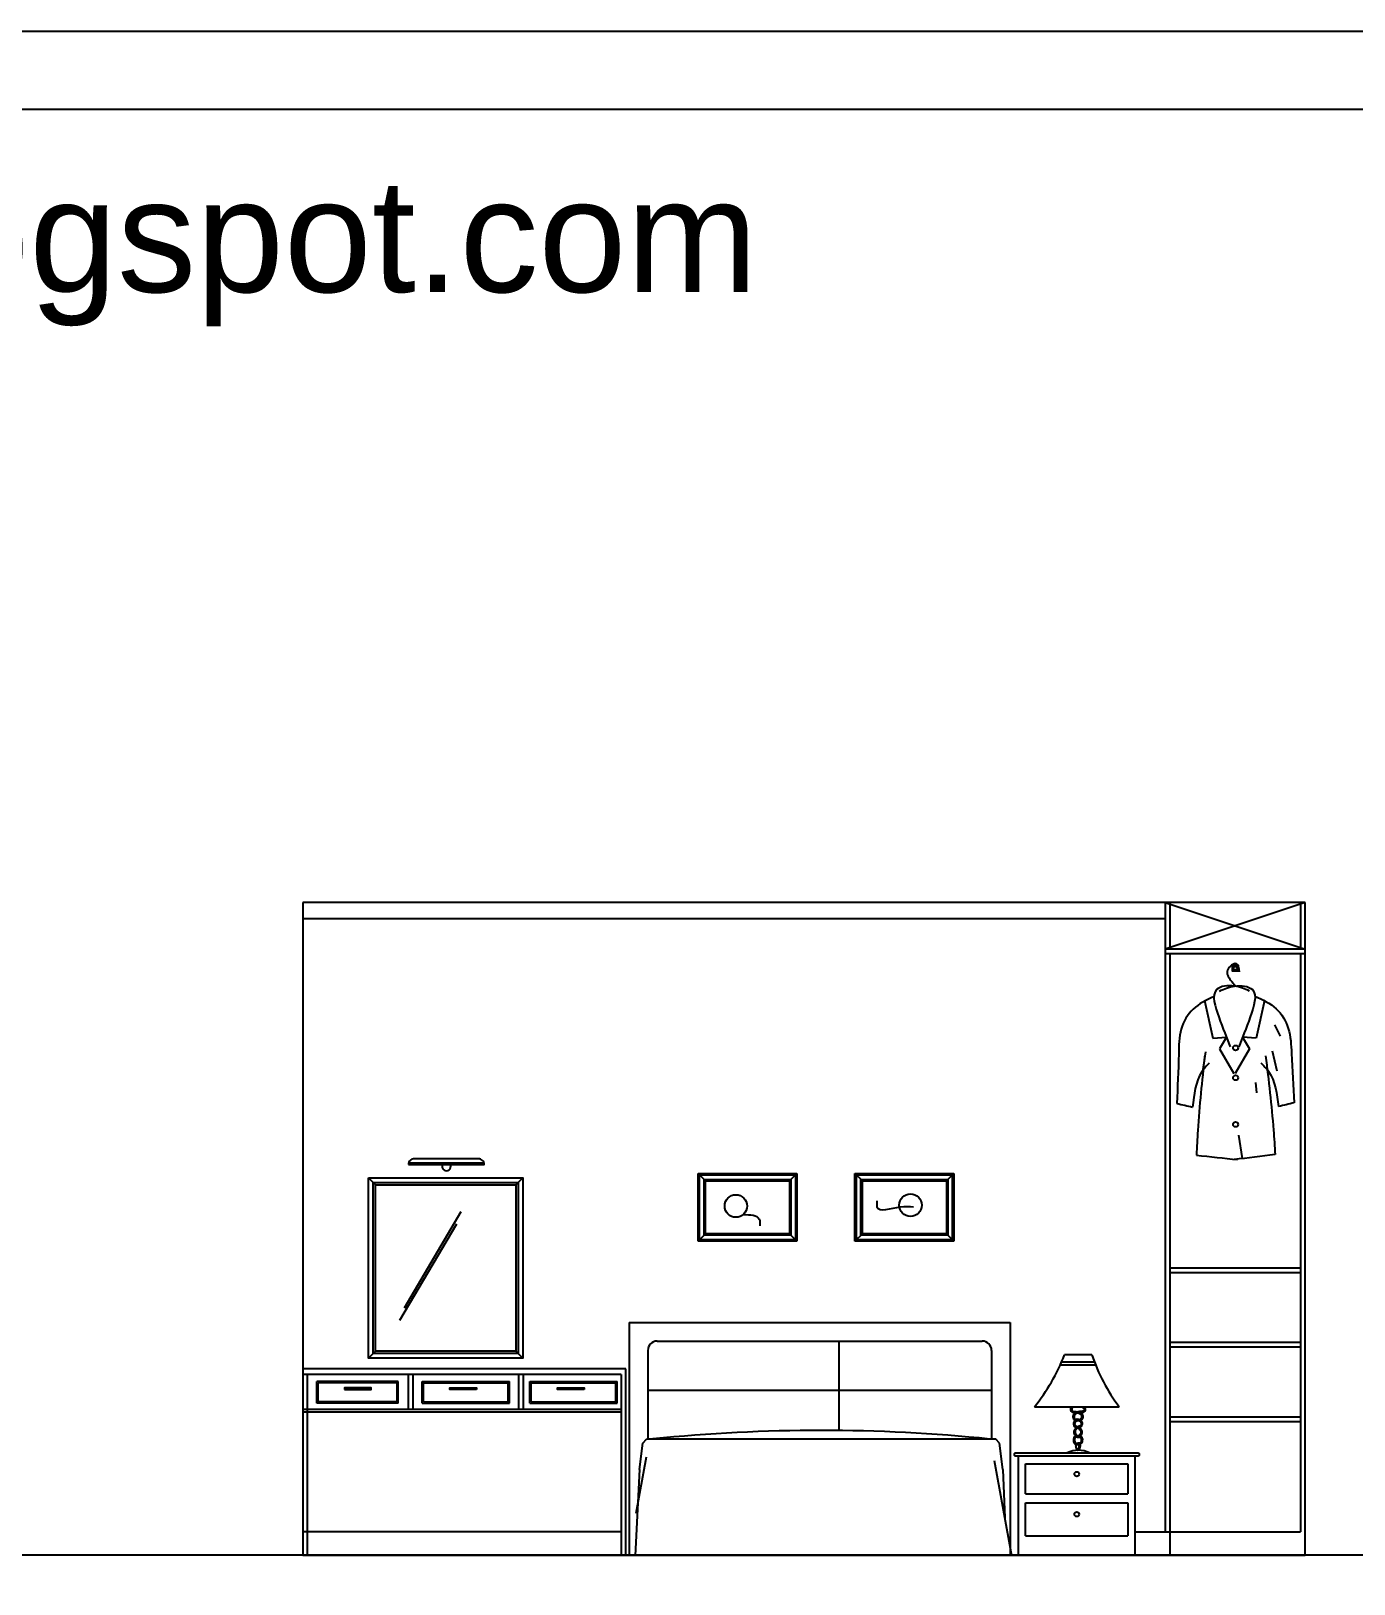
# Model space of a CAD drawing. Header units: inches. Extents: x 8.9 to 51.4, y 11.8 to 36.6.
# Drawn here: x 37.44 to 43.11, y 29.96 to 36.63 of the extents above; entities that cross this region are included whole.
import ezdxf

# ---------------------------------------------------------------- set-up
doc = ezdxf.new("R2010")
doc.units = ezdxf.units.IN
doc.header["$MEASUREMENT"] = 0
for name, color, linetype in [('02', 2, 'Continuous'), ('1', 1, 'Continuous'), ('4', 4, 'Continuous'), ('kadrbm', 4, 'Continuous')]:
    doc.layers.add(name, color=color, linetype=linetype)
doc.styles.add('bmmm', font='swissel.ttf')

# ---------------------------------------------------------------- blocks, each defined once
blk = doc.blocks.new('kadrbm')
at = {"layer": 'kadrbm', "color": 4}
blk.add_lwpolyline([(0, 0), (0, 24.7972), (21, 24.7972), (21, 0), (0, 0)], close=True, dxfattribs=at)
blk.add_lwpolyline([(20.6631, 0.3257), (20.6631, 24.4603), (0.3369, 24.4603), (0.3369, 0.3257), (20.6631, 0.3257)], dxfattribs=at)
at = {"layer": 'kadrbm', "color": 211, "true_color": 0xf674fb, "style": 'bmmm'}
blk.add_text('www.cad-libraries.blogspot.com', height=0.485134, dxfattribs=at).set_placement((0.5726, 23.6772))

msp = doc.modelspace()

# ---------------------------------------------------------------- linework, layer by layer
at = {"layer": '02'}
for p, q in [((42.3042, 32.8878), (42.9042, 32.6878)), ((42.9042, 32.8878), (42.3042, 32.6878)), ((42.8842, 32.6678), (42.8842, 30.1878)), ((42.4735, 32.4672), (42.5091, 32.3067)), ((42.7297, 32.4672), (42.6941, 32.3067)), ((42.7733, 32.3641), (42.7979, 32.3148)), ((42.4771, 32.2478), (42.463, 32.1527)), ((42.5091, 32.3067), (42.5667, 32.3109)), ((42.5667, 32.3109), (42.5369, 32.2611)), ((42.5369, 32.2611), (42.5984, 32.154)), ((42.6663, 32.2611), (42.6048, 32.154)), ((42.6365, 32.3109), (42.6663, 32.2611)), ((42.6941, 32.3067), (42.6365, 32.3109)), ((42.7627, 32.2513), (42.7838, 32.1668)), ((42.6922, 32.1163), (42.6957, 32.0719)), ((42.6188, 31.8897), (42.6348, 31.7901)), ((40.3317, 31.6941), (40.2997, 31.7261)), ((40.3061, 31.7197), (40.7173, 31.7197)), ((40.3061, 31.4416), (40.3061, 31.7197)), ((40.6917, 31.6941), (40.7237, 31.7261)), ((40.7173, 31.7197), (40.7173, 31.4416)), ((41.0051, 31.6941), (40.9731, 31.7261)), ((40.9795, 31.7197), (41.3907, 31.7197)), ((40.9795, 31.4416), (40.9795, 31.7197)), ((41.3651, 31.6941), (41.3971, 31.7261)), ((41.3907, 31.7197), (41.3907, 31.4416)), ((40.3253, 31.7005), (40.6981, 31.7005)), ((40.3253, 31.4608), (40.3253, 31.7005)), ((40.6981, 31.7005), (40.6981, 31.4608)), ((40.9987, 31.7005), (41.3715, 31.7005)), ((40.9987, 31.4608), (40.9987, 31.7005)), ((41.3715, 31.7005), (41.3715, 31.4608)), ((40.3317, 31.4672), (40.2997, 31.4352)), ((40.6981, 31.4608), (40.3253, 31.4608)), ((40.6917, 31.4672), (40.7237, 31.4352)), ((41.0051, 31.4672), (40.9731, 31.4352)), ((41.3715, 31.4608), (40.9987, 31.4608)), ((41.3651, 31.4672), (41.3971, 31.4352)), ((40.7173, 31.4416), (40.3061, 31.4416)), ((41.3907, 31.4416), (40.9795, 31.4416)), ((42.8842, 31.32), (42.3242, 31.32)), ((42.8842, 31.3), (42.3242, 31.3)), ((40.9036, 31.0064), (40.9036, 30.6231)), ((42.8842, 31), (42.3242, 31)), ((42.0005, 30.9165), (41.8593, 30.9165)), ((41.9893, 30.9472), (41.8719, 30.9472)), ((42.8842, 30.98), (42.3242, 30.98)), ((42.0059, 30.9028), (41.8532, 30.9028)), ((39.0132, 30.8328), (38.664, 30.8328)), ((38.664, 30.7409), (38.664, 30.8328)), ((38.669, 30.7459), (38.669, 30.8278)), ((39.0082, 30.8278), (38.669, 30.8278)), ((39.0082, 30.7459), (39.0082, 30.8278)), ((39.0132, 30.7409), (39.0132, 30.8328)), ((39.1162, 30.7409), (39.1162, 30.8328)), ((39.1162, 30.8328), (39.4903, 30.8328)), ((39.1212, 30.7459), (39.1212, 30.8278)), ((39.1212, 30.8278), (39.4853, 30.8278)), ((39.4853, 30.7459), (39.4853, 30.8278)), ((39.4903, 30.7409), (39.4903, 30.8328)), ((39.578, 30.7409), (39.578, 30.8328)), ((39.578, 30.8328), (39.9521, 30.8328)), ((39.583, 30.7459), (39.583, 30.8278)), ((39.583, 30.8278), (39.9471, 30.8278)), ((39.9471, 30.7459), (39.9471, 30.8278)), ((39.9521, 30.7409), (39.9521, 30.8328)), ((40.0841, 30.7955), (41.5591, 30.7955)), ((39.0132, 30.7409), (38.664, 30.7409)), ((39.0082, 30.7459), (38.669, 30.7459)), ((39.1162, 30.7409), (39.4903, 30.7409)), ((39.1212, 30.7459), (39.4853, 30.7459)), ((39.578, 30.7409), (39.9521, 30.7409)), ((39.583, 30.7459), (39.9471, 30.7459)), ((41.7435, 30.7246), (42.1071, 30.7246)), ((41.9326, 30.6971), (41.9159, 30.6971)), ((41.9458, 30.6971), (41.9439, 30.6971)), ((42.8842, 30.68), (42.3242, 30.68)), ((42.8842, 30.66), (42.3242, 30.66)), ((40.0766, 30.5091), (40.0334, 30.2664)), ((41.5701, 30.4948), (41.6454, 30.0864)), ((41.7046, 30.4803), (42.1446, 30.4803)), ((41.7046, 30.3509), (41.7046, 30.4803)), ((42.1446, 30.4803), (42.1446, 30.3509)), ((41.7046, 30.3509), (42.1446, 30.3509)), ((41.7046, 30.3132), (42.1446, 30.3132)), ((41.7046, 30.1708), (41.7046, 30.3132)), ((42.1446, 30.3132), (42.1446, 30.1708)), ((41.7046, 30.1708), (42.1446, 30.1708))]:
    msp.add_line(p, q, dxfattribs=at)
msp.add_lwpolyline([(42.618, 32.5939), (42.593, 32.5939), (42.593, 32.6189), (42.618, 32.6189)], close=True, dxfattribs=at)
for centre, radius in [((42.6051, 32.6064), 0.0075), ((42.6063, 32.2643), 0.0108), ((42.6063, 32.1362), 0.0108), ((42.6063, 31.9362), 0.0108), ((40.4622, 31.5862), 0.0483), ((41.2112, 31.5896), 0.0483), ((41.9246, 30.4362), 0.0101), ((41.9246, 30.2638), 0.0101)]:
    msp.add_circle(centre, radius, dxfattribs=at)
for centre, radius, start, end in [((41.0944, 31.2488), 0.8339, 321.05692, 338.79419), ((42.7463, 31.2055), 0.7998, 198.84715, 216.95928), ((40.8276, 23.5412), 7.0823, 84.1366, 95.84661), ((41.9319, 30.4213), 0.1167, 65.70729, 114.29271)]:
    msp.add_arc(centre, radius, start, end, dxfattribs=at)
for points, knots in [([(42.6236, 32.5903), (42.6211, 32.6062), (42.6155, 32.6422), (42.556, 32.5984), (42.5824, 32.557), (42.599, 32.5386), (42.6061, 32.5309)], [0, 0, 0, 0, 37.693101, 85.315748, 129.582548, 161.856405, 161.856405, 161.856405, 161.856405]), ([(42.666, 32.5084), (42.6459, 32.5174), (42.6026, 32.5369), (42.4904, 32.5249), (42.5388, 32.381), (42.5676, 32.3084), (42.5831, 32.2691)], [0, 0, 0, 0, 67.946868, 146.209096, 263.123276, 400.988851, 400.988851, 400.988851, 400.988851]), ([(42.5372, 32.5084), (42.5573, 32.5174), (42.6006, 32.5369), (42.7128, 32.5249), (42.6644, 32.381), (42.6356, 32.3084), (42.6201, 32.2691)], [0, 0, 0, 0, 67.946868, 146.209096, 263.123276, 400.988851, 400.988851, 400.988851, 400.988851]), ([(42.5142, 32.485), (42.4817, 32.4699), (42.4187, 32.4405), (42.3633, 32.3441), (42.3623, 32.2028), (42.3572, 32.0965), (42.3538, 32.0261)], [0, 0, 0, 0, 105.541352, 204.445179, 312.676719, 524.675962, 524.675962, 524.675962, 524.675962]), ([(42.6895, 32.4861), (42.7223, 32.4713), (42.7857, 32.4428), (42.8417, 32.3468), (42.8475, 32.2059), (42.8538, 32.0995), (42.858, 32.0291)], [0, 0, 0, 0, 105.541352, 204.445179, 312.867614, 524.907756, 524.907756, 524.907756, 524.907756]), ([(42.4923, 32.1994), (42.4813, 32.1872), (42.4349, 32.1359), (42.4276, 32.0648), (42.422, 32.0105)], [0, 0, 0, 0, 48.554846, 204.90862, 204.90862, 204.90862, 204.90862]), ([(42.4734, 32.2292), (42.4623, 32.1229), (42.4474, 31.9816), (42.4403, 31.8397), (42.4385, 31.8045)], [0, 0, 0, 0, 320.475195, 426.175845, 426.175845, 426.175845, 426.175845]), ([(42.7149, 32.2007), (42.7266, 32.1887), (42.7754, 32.139), (42.7837, 32.0672), (42.79, 32.0127)], [0, 0, 0, 0, 49.617358, 206.197226, 206.197226, 206.197226, 206.197226]), ([(42.735, 32.2307), (42.7479, 32.1246), (42.765, 31.9835), (42.7737, 31.8417), (42.7759, 31.8065)], [0, 0, 0, 0, 320.560211, 426.260861, 426.260861, 426.260861, 426.260861]), ([(41.9038, 30.7246), (41.9012, 30.7226), (41.8966, 30.7167), (41.9003, 30.6978), (41.9251, 30.7012), (41.9513, 30.6908), (41.9413, 30.6658), (41.9281, 30.673), (41.9166, 30.6674), (41.9102, 30.6564), (41.9103, 30.6402), (41.9251, 30.6358), (41.9384, 30.6291), (41.9454, 30.613), (41.9358, 30.6009), (41.9298, 30.5997), (41.9295, 30.5996)], [114.621033, 114.621033, 114.621033, 114.621033, 124.12004, 135.44211, 162.810921, 185.967208, 203.984139, 211.098678, 225.556746, 236.765717, 249.050556, 267.657282, 275.909022, 294.238731, 311.372704, 312.363402, 312.363402, 312.363402, 312.363402]), ([(41.9128, 30.7232), (41.9128, 30.7232), (41.9127, 30.7232), (41.912, 30.723), (41.9114, 30.7229), (41.9104, 30.7226), (41.9101, 30.7225), (41.9095, 30.7222), (41.9092, 30.7221), (41.9083, 30.7216), (41.9078, 30.7213), (41.9064, 30.7204), (41.9056, 30.7197), (41.9044, 30.7183), (41.9039, 30.7176), (41.9034, 30.7165), (41.9033, 30.7162), (41.9031, 30.7156), (41.9031, 30.7154), (41.903, 30.7149), (41.9029, 30.7146), (41.9029, 30.7138), (41.9029, 30.7132), (41.903, 30.712), (41.9031, 30.7114), (41.9034, 30.7103), (41.9036, 30.7098), (41.9039, 30.709), (41.9041, 30.7088), (41.9043, 30.7083), (41.9045, 30.7081), (41.9048, 30.7077), (41.905, 30.7075), (41.9055, 30.707), (41.9059, 30.7067), (41.9068, 30.7062), (41.9074, 30.706), (41.9086, 30.7055), (41.9093, 30.7053), (41.9108, 30.705), (41.9116, 30.7049), (41.9141, 30.7045), (41.9159, 30.7044), (41.9197, 30.7041), (41.9217, 30.704), (41.9249, 30.7036), (41.926, 30.7035), (41.9293, 30.703), (41.9315, 30.7026), (41.9359, 30.7014), (41.938, 30.7006), (41.9415, 30.6988), (41.9428, 30.698), (41.9453, 30.696), (41.9465, 30.6948), (41.9483, 30.6924), (41.949, 30.6912), (41.9499, 30.6889), (41.9502, 30.6879), (41.9505, 30.6861), (41.9506, 30.6855), (41.9507, 30.6841), (41.9508, 30.6834), (41.9507, 30.6811), (41.9505, 30.6795), (41.9498, 30.6765), (41.9493, 30.675), (41.9482, 30.6723), (41.9476, 30.6712), (41.9463, 30.6692), (41.9456, 30.6683), (41.9441, 30.6669), (41.9434, 30.6663), (41.9418, 30.6653), (41.9408, 30.6648), (41.9394, 30.6644), (41.9389, 30.6643), (41.9382, 30.6642), (41.9379, 30.6642), (41.9373, 30.6642), (41.9371, 30.6642), (41.9363, 30.6642), (41.9358, 30.6643), (41.9344, 30.6645), (41.9337, 30.6647), (41.9323, 30.6651), (41.9317, 30.6653), (41.9307, 30.6657), (41.9302, 30.6658), (41.9297, 30.6659), (41.9296, 30.6659), (41.9294, 30.666), (41.9292, 30.666), (41.9288, 30.6661), (41.9286, 30.6661), (41.928, 30.6661), (41.9276, 30.666), (41.9264, 30.6659), (41.9256, 30.6656), (41.924, 30.6649), (41.9232, 30.6645), (41.9217, 30.6635), (41.921, 30.6628), (41.9196, 30.6616), (41.9191, 30.6609), (41.9177, 30.6591), (41.9171, 30.6579), (41.9164, 30.6559), (41.9162, 30.6552), (41.9158, 30.6538), (41.9157, 30.653), (41.9155, 30.6513), (41.9155, 30.6503), (41.9157, 30.6486), (41.9159, 30.6478), (41.9162, 30.6469), (41.9163, 30.6467), (41.9165, 30.6464), (41.9166, 30.6462), (41.9167, 30.646), (41.9168, 30.6459), (41.9171, 30.6455), (41.9173, 30.6452), (41.918, 30.6445), (41.9186, 30.6441), (41.9199, 30.6432), (41.9207, 30.6428), (41.9224, 30.6419), (41.9233, 30.6415), (41.9255, 30.6406), (41.9269, 30.64), (41.9298, 30.6389), (41.9312, 30.6382), (41.9341, 30.6368), (41.9355, 30.636), (41.9375, 30.6346), (41.938, 30.6342), (41.939, 30.6333), (41.9395, 30.6328), (41.9409, 30.6314), (41.9417, 30.6303), (41.9437, 30.6274), (41.9448, 30.6253), (41.9462, 30.621), (41.9467, 30.6187), (41.9468, 30.6152), (41.9468, 30.614), (41.9465, 30.6122), (41.9464, 30.6115), (41.9461, 30.6101), (41.9459, 30.6094), (41.9452, 30.6074), (41.9446, 30.6062), (41.943, 30.6033), (41.9419, 30.6017), (41.9401, 30.5999), (41.9397, 30.5994), (41.9392, 30.599)], [106.203848, 106.203848, 106.203848, 106.203848, 106.309256, 106.309256, 108.837155, 108.837155, 110.114808, 110.114808, 111.39246, 111.39246, 113.947764, 113.947764, 117.924196, 117.924196, 121.900628, 121.900628, 123.560073, 123.560073, 124.805541, 124.805541, 126.051008, 126.051008, 128.541944, 128.541944, 131.032879, 131.032879, 133.545529, 133.545529, 135.024013, 135.024013, 136.681273, 136.681273, 138.338533, 138.338533, 141.222082, 141.222082, 144.105631, 144.105631, 146.989181, 146.989181, 149.87273, 149.87273, 154.962378, 154.962378, 160.052026, 160.052026, 162.656157, 162.656157, 167.864421, 167.864421, 173.072684, 173.072684, 176.663539, 176.663539, 180.254394, 180.254394, 183.17065, 183.17065, 185.370032, 185.370032, 186.75678, 186.75678, 188.143528, 188.143528, 191.28169, 191.28169, 194.419851, 194.419851, 197.058611, 197.058611, 199.221261, 199.221261, 200.991937, 200.991937, 202.762613, 202.762613, 203.540829, 203.540829, 204.003289, 204.003289, 204.46575, 204.46575, 205.390671, 205.390671, 207.119714, 207.119714, 208.848757, 208.848757, 210.5778, 210.5778, 211.090501, 211.090501, 212.115902, 212.115902, 213.141304, 213.141304, 215.192108, 215.192108, 218.693253, 218.693253, 222.194399, 222.194399, 225.695545, 225.695545, 229.19669, 229.19669, 234.560184, 234.560184, 237.335007, 237.335007, 240.109831, 240.109831, 243.733724, 243.733724, 247.357617, 247.357617, 248.719926, 248.719926, 249.671664, 249.671664, 250.623402, 250.623402, 252.526878, 252.526878, 255.664742, 255.664742, 258.802606, 258.802606, 261.94047, 261.94047, 266.130687, 266.130687, 270.320903, 270.320903, 274.511119, 274.511119, 276.064104, 276.064104, 277.617089, 277.617089, 280.723059, 280.723059, 285.922804, 285.922804, 291.122548, 291.122548, 293.669866, 293.669866, 295.183731, 295.183731, 296.697597, 296.697597, 299.725328, 299.725328, 303.929283, 303.929283, 305.254655, 305.254655, 305.254655, 305.254655]), ([(41.9488, 30.7225), (41.9489, 30.7224), (41.949, 30.7224), (41.9495, 30.7222), (41.9498, 30.7221), (41.9507, 30.7216), (41.9512, 30.7213), (41.9526, 30.7204), (41.9534, 30.7197), (41.9546, 30.7183), (41.9551, 30.7176), (41.9556, 30.7165), (41.9557, 30.7162), (41.9559, 30.7156), (41.9559, 30.7154), (41.956, 30.7149), (41.9561, 30.7146), (41.9561, 30.7138), (41.9561, 30.7132), (41.956, 30.712), (41.9559, 30.7114), (41.9556, 30.7103), (41.9554, 30.7098), (41.9551, 30.709), (41.9549, 30.7088), (41.9547, 30.7083), (41.9545, 30.7081), (41.9542, 30.7077), (41.954, 30.7075), (41.9535, 30.707), (41.9531, 30.7067), (41.9522, 30.7062), (41.9516, 30.706), (41.9504, 30.7055), (41.9497, 30.7053), (41.9482, 30.705), (41.9474, 30.7049), (41.9449, 30.7045), (41.9431, 30.7044), (41.9393, 30.7041), (41.9373, 30.704), (41.9341, 30.7036), (41.933, 30.7035), (41.9311, 30.7032), (41.9303, 30.7031), (41.9295, 30.703)], [109.595734, 109.595734, 109.595734, 109.595734, 110.114808, 110.114808, 111.39246, 111.39246, 113.947765, 113.947765, 117.924196, 117.924196, 121.900628, 121.900628, 123.560075, 123.560075, 124.805542, 124.805542, 126.05101, 126.05101, 128.541946, 128.541946, 131.032881, 131.032881, 133.545527, 133.545527, 135.024012, 135.024012, 136.681272, 136.681272, 138.338532, 138.338532, 141.222081, 141.222081, 144.10563, 144.10563, 146.989179, 146.989179, 149.872728, 149.872728, 154.962376, 154.962376, 160.052023, 160.052023, 162.656156, 162.656156, 164.564552, 164.564552, 164.564552, 164.564552]), ([(41.9552, 30.7246), (41.9578, 30.7226), (41.9624, 30.7167), (41.9592, 30.7006), (41.9484, 30.6998), (41.9407, 30.6992)], [120.742501, 120.742501, 120.742501, 120.742501, 130.241288, 141.563358, 161.821253, 161.821253, 161.821253, 161.821253]), ([(41.9158, 30.6977), (41.9155, 30.6975), (41.9152, 30.6972), (41.9137, 30.696), (41.9125, 30.6948), (41.9107, 30.6924), (41.91, 30.6912), (41.9091, 30.6889), (41.9088, 30.6879), (41.9085, 30.6861), (41.9084, 30.6855), (41.9083, 30.6841), (41.9083, 30.6834), (41.9083, 30.6811), (41.9085, 30.6795), (41.9092, 30.6765), (41.9097, 30.675), (41.9108, 30.6723), (41.9114, 30.6712), (41.9127, 30.6692), (41.9134, 30.6683), (41.9149, 30.6669), (41.9156, 30.6663), (41.9172, 30.6653), (41.9182, 30.6648), (41.9196, 30.6644), (41.9201, 30.6643), (41.9208, 30.6642), (41.9211, 30.6642), (41.9217, 30.6642), (41.9219, 30.6642), (41.9227, 30.6642), (41.9232, 30.6643), (41.9246, 30.6645), (41.9253, 30.6647), (41.9267, 30.6651), (41.9273, 30.6653), (41.9283, 30.6657), (41.9288, 30.6658), (41.9293, 30.6659), (41.9294, 30.6659), (41.9296, 30.666), (41.9298, 30.666), (41.9302, 30.6661), (41.9304, 30.6661), (41.931, 30.6661), (41.9314, 30.666), (41.9326, 30.6659), (41.9334, 30.6656), (41.935, 30.6649), (41.9358, 30.6645), (41.9373, 30.6635), (41.938, 30.6628), (41.9394, 30.6616), (41.9399, 30.6609), (41.9413, 30.6591), (41.9419, 30.6579), (41.9426, 30.6559), (41.9428, 30.6552), (41.9432, 30.6538), (41.9433, 30.653), (41.9435, 30.6513), (41.9435, 30.6503), (41.9433, 30.6486), (41.9431, 30.6478), (41.9428, 30.6469), (41.9427, 30.6467), (41.9425, 30.6464), (41.9425, 30.6462), (41.9423, 30.646), (41.9422, 30.6459), (41.9419, 30.6455), (41.9417, 30.6452), (41.941, 30.6445), (41.9404, 30.6441), (41.9391, 30.6432), (41.9383, 30.6428), (41.9367, 30.6419), (41.9357, 30.6415), (41.9335, 30.6406), (41.9321, 30.64), (41.9303, 30.6393), (41.9299, 30.6391), (41.9295, 30.639)], [175.822221, 175.822221, 175.822221, 175.822221, 176.66354, 176.66354, 180.254395, 180.254395, 183.17065, 183.17065, 185.37003, 185.37003, 186.756777, 186.756777, 188.143524, 188.143524, 191.281685, 191.281685, 194.419846, 194.419846, 197.058607, 197.058607, 199.221257, 199.221257, 200.991934, 200.991934, 202.762611, 202.762611, 203.540826, 203.540826, 204.003283, 204.003283, 204.46574, 204.46574, 205.390653, 205.390653, 207.119692, 207.119692, 208.84873, 208.84873, 210.577769, 210.577769, 211.090488, 211.090488, 212.115926, 212.115926, 213.141364, 213.141364, 215.192241, 215.192241, 218.693412, 218.693412, 222.194582, 222.194582, 225.695753, 225.695753, 229.196924, 229.196924, 234.560419, 234.560419, 237.335343, 237.335343, 240.110267, 240.110267, 243.734087, 243.734087, 247.357908, 247.357908, 248.720479, 248.720479, 249.672178, 249.672178, 250.623878, 250.623878, 252.527277, 252.527277, 255.665235, 255.665235, 258.803192, 258.803192, 261.94115, 261.94115, 266.13093, 266.13093, 267.262592, 267.262592, 267.262592, 267.262592]), ([(41.9264, 30.6971), (41.9198, 30.6952), (41.9088, 30.6881), (41.9177, 30.6658), (41.9309, 30.673), (41.9424, 30.6674), (41.9488, 30.6564), (41.9487, 30.6419), (41.9401, 30.6379), (41.9354, 30.636)], [174.175905, 174.175905, 174.175905, 174.175905, 192.088456, 210.105387, 217.219926, 231.677994, 242.886965, 255.171804, 269.338797, 269.338797, 269.338797, 269.338797]), ([(41.9198, 30.599), (41.9192, 30.5989), (41.9158, 30.5979), (41.91, 30.5906), (41.9098, 30.5787), (41.9132, 30.5656), (41.9236, 30.5637), (41.9351, 30.5635), (41.9337, 30.5515), (41.9311, 30.5455), (41.9295, 30.5434)], [322.011843, 322.011843, 322.011843, 322.011843, 323.773144, 333.11464, 346.318969, 360.209539, 366.781568, 377.338024, 387.713462, 395.592473, 395.592473, 395.592473, 395.592473]), ([(41.9236, 30.636), (41.9231, 30.6357), (41.9225, 30.6353), (41.9215, 30.6346), (41.921, 30.6342), (41.92, 30.6333), (41.9195, 30.6328), (41.9181, 30.6314), (41.9173, 30.6303), (41.9153, 30.6274), (41.9143, 30.6253), (41.9128, 30.621), (41.9123, 30.6187), (41.9122, 30.6152), (41.9122, 30.614), (41.9125, 30.6122), (41.9126, 30.6115), (41.9129, 30.6101), (41.9131, 30.6094), (41.9138, 30.6074), (41.9144, 30.6062), (41.916, 30.6033), (41.9171, 30.6017), (41.9198, 30.5989), (41.9213, 30.5977), (41.9236, 30.5964), (41.9243, 30.596), (41.9257, 30.5955), (41.9264, 30.5952), (41.9275, 30.5949), (41.9278, 30.5949), (41.9285, 30.5947), (41.9289, 30.5947), (41.9299, 30.5945), (41.9305, 30.5945), (41.9322, 30.5944), (41.9332, 30.5944), (41.935, 30.5944), (41.9358, 30.5944), (41.9372, 30.5943), (41.9377, 30.5942), (41.9384, 30.5941), (41.9386, 30.594), (41.9388, 30.5939), (41.9389, 30.5939), (41.9391, 30.5938), (41.9392, 30.5937), (41.9396, 30.5935), (41.9398, 30.5934), (41.9406, 30.5927), (41.9411, 30.5922), (41.942, 30.5908), (41.9424, 30.5901), (41.9431, 30.5886), (41.9433, 30.5878), (41.9437, 30.5863), (41.9438, 30.5854), (41.9439, 30.5837), (41.9439, 30.5827), (41.9438, 30.5812), (41.9437, 30.5807), (41.9436, 30.5795), (41.9435, 30.5788), (41.9433, 30.5775), (41.9432, 30.5769), (41.9429, 30.5753), (41.9426, 30.5743), (41.942, 30.5727), (41.9417, 30.5719), (41.9411, 30.571), (41.9409, 30.5707), (41.9406, 30.5704), (41.9404, 30.5703), (41.9402, 30.5701), (41.9402, 30.5701), (41.94, 30.57), (41.94, 30.5699), (41.9396, 30.5698), (41.9393, 30.5697), (41.9385, 30.5694), (41.938, 30.5693), (41.9369, 30.5692), (41.9363, 30.5691), (41.935, 30.5689), (41.9342, 30.5689), (41.9327, 30.5687), (41.9318, 30.5686), (41.9305, 30.5684), (41.93, 30.5684), (41.9295, 30.5683)], [273.018356, 273.018356, 273.018356, 273.018356, 274.510489, 274.510489, 276.063181, 276.063181, 277.615873, 277.615873, 280.721257, 280.721257, 285.921053, 285.921053, 291.120849, 291.120849, 293.667498, 293.667498, 295.181592, 295.181592, 296.695687, 296.695687, 299.723875, 299.723875, 303.927971, 303.927971, 308.132068, 308.132068, 309.640977, 309.640977, 311.237915, 311.237915, 311.987526, 311.987526, 312.737138, 312.737138, 314.236361, 314.236361, 316.851827, 316.851827, 319.467293, 319.467293, 322.082759, 322.082759, 323.287723, 323.287723, 324.154038, 324.154038, 325.020352, 325.020352, 326.752981, 326.752981, 330.113971, 330.113971, 333.474961, 333.474961, 336.835951, 336.835951, 340.19694, 340.19694, 343.55793, 343.55793, 345.364232, 345.364232, 347.337463, 347.337463, 349.310694, 349.310694, 352.608363, 352.608363, 355.906032, 355.906032, 358.103707, 358.103707, 359.463684, 359.463684, 360.29394, 360.29394, 361.124196, 361.124196, 363.114013, 363.114013, 365.103831, 365.103831, 367.093648, 367.093648, 369.083465, 369.083465, 371.073282, 371.073282, 372.234378, 372.234378, 372.234378, 372.234378]), ([(41.9295, 30.5946), (41.9289, 30.5945), (41.9284, 30.5945), (41.9268, 30.5944), (41.9258, 30.5944), (41.924, 30.5944), (41.9232, 30.5944), (41.9218, 30.5943), (41.9213, 30.5942), (41.9206, 30.5941), (41.9204, 30.594), (41.9202, 30.5939), (41.9201, 30.5939), (41.9199, 30.5938), (41.9198, 30.5938), (41.9194, 30.5936), (41.9192, 30.5934), (41.9185, 30.5928), (41.918, 30.5922), (41.917, 30.5909), (41.9166, 30.5901), (41.916, 30.5887), (41.9157, 30.5879), (41.9153, 30.5864), (41.9152, 30.5855), (41.9151, 30.5838), (41.9151, 30.5829), (41.9152, 30.5813), (41.9153, 30.5807), (41.9154, 30.5795), (41.9155, 30.5788), (41.9157, 30.5775), (41.9158, 30.5769), (41.9162, 30.5752), (41.9164, 30.5743), (41.917, 30.5726), (41.9173, 30.5719), (41.9179, 30.571), (41.9181, 30.5707), (41.9184, 30.5704), (41.9186, 30.5703), (41.9187, 30.5701), (41.9188, 30.5701), (41.9189, 30.57), (41.919, 30.57), (41.9193, 30.5698), (41.9196, 30.5697), (41.9204, 30.5695), (41.9209, 30.5694), (41.922, 30.5692), (41.9226, 30.5691), (41.9239, 30.569), (41.9246, 30.5689), (41.9262, 30.5687), (41.927, 30.5687), (41.9286, 30.5684), (41.9295, 30.5683), (41.9313, 30.5678), (41.9322, 30.5676), (41.9337, 30.5668), (41.9343, 30.5665), (41.9353, 30.5658), (41.9357, 30.5655), (41.9363, 30.5648), (41.9367, 30.5644), (41.9372, 30.5636), (41.9375, 30.5632), (41.9381, 30.5621), (41.9383, 30.5614), (41.9387, 30.5599), (41.9388, 30.5592), (41.939, 30.5578), (41.939, 30.5571), (41.9389, 30.5551), (41.9388, 30.5537), (41.9384, 30.5517), (41.9382, 30.551), (41.9379, 30.5497), (41.9377, 30.549), (41.9373, 30.5478), (41.9371, 30.5471), (41.9364, 30.5453), (41.9358, 30.5441), (41.9346, 30.5419), (41.9339, 30.5409), (41.9332, 30.54)], [312.96731, 312.96731, 312.96731, 312.96731, 314.244048, 314.244048, 316.859404, 316.859404, 319.47476, 319.47476, 322.090115, 322.090115, 323.299435, 323.299435, 324.142567, 324.142567, 324.9857, 324.9857, 326.671964, 326.671964, 330.016991, 330.016991, 333.362018, 333.362018, 336.707046, 336.707046, 340.052073, 340.052073, 343.3971, 343.3971, 345.302768, 345.302768, 347.338494, 347.338494, 349.37422, 349.37422, 352.659805, 352.659805, 355.945391, 355.945391, 358.137644, 358.137644, 359.430974, 359.430974, 360.240761, 360.240761, 361.050549, 361.050549, 363.024365, 363.024365, 364.998182, 364.998182, 366.971998, 366.971998, 368.945815, 368.945815, 370.919631, 370.919631, 372.893448, 372.893448, 374.867264, 374.867264, 376.139596, 376.139596, 376.954778, 376.954778, 377.716982, 377.716982, 378.479186, 378.479186, 379.895926, 379.895926, 381.312665, 381.312665, 382.729404, 382.729404, 385.528548, 385.528548, 387.162428, 387.162428, 388.690273, 388.690273, 390.218117, 390.218117, 393.273806, 393.273806, 395.989199, 395.989199, 395.989199, 395.989199]), ([(41.9295, 30.6335), (41.9275, 30.6325), (41.9204, 30.6285), (41.9136, 30.613), (41.9262, 30.5971), (41.9406, 30.601), (41.949, 30.5906), (41.9492, 30.5787), (41.9458, 30.5657), (41.9391, 30.5644), (41.9369, 30.5641)], [275.432758, 275.432758, 275.432758, 275.432758, 282.03027, 300.359979, 317.493952, 329.894392, 339.235888, 352.440217, 366.330787, 372.56457, 372.56457, 372.56457, 372.56457]), ([(41.9221, 30.5641), (41.9221, 30.5641), (41.9221, 30.5641), (41.9219, 30.5638), (41.9217, 30.5635), (41.9211, 30.5624), (41.9208, 30.5617), (41.9204, 30.5603), (41.9202, 30.5596), (41.9201, 30.5582), (41.92, 30.5575), (41.92, 30.5555), (41.9202, 30.5542), (41.9205, 30.552), (41.9208, 30.5511), (41.9211, 30.5496), (41.9213, 30.5491), (41.9216, 30.548), (41.9218, 30.5475), (41.9224, 30.5459), (41.9228, 30.5449), (41.924, 30.5425), (41.9249, 30.5411), (41.9264, 30.5392), (41.927, 30.5386), (41.9276, 30.538)], [377.650713, 377.650713, 377.650713, 377.650713, 377.671372, 377.671372, 378.287433, 378.287433, 379.6663, 379.6663, 381.045166, 381.045166, 382.424032, 382.424032, 385.138632, 385.138632, 387.289308, 387.289308, 388.563891, 388.563891, 389.838473, 389.838473, 392.387639, 392.387639, 396.076631, 396.076631, 397.979992, 397.979992, 397.979992, 397.979992])]:
    msp.add_open_spline(points, degree=3, knots=knots, dxfattribs=at)
for points in [[(42.3538, 32.0261), (42.3765, 32.0209), (42.3992, 32.0157), (42.422, 32.0105)], [(42.858, 32.0291), (42.8353, 32.0237), (42.8127, 32.0182), (42.79, 32.0127)], [(42.4385, 31.8045), (42.4973, 31.7981), (42.556, 31.7918), (42.6147, 31.7855)], [(42.7759, 31.8065), (42.7173, 31.7995), (42.6586, 31.7924), (42.6, 31.7854)]]:
    msp.add_open_spline(points, degree=3, dxfattribs=at)
for points in [[(41.0675, 31.6089), (41.0675, 31.583), (41.1673, 31.583), (41.2236, 31.583)], [(40.4937, 31.5495), (40.5621, 31.5299), (40.5653, 31.5011)]]:
    msp.add_spline(points, degree=3, dxfattribs=at)
at = {"layer": '1'}
for p, q in [((38.6042, 32.8878), (38.6042, 30.0878)), ((42.9042, 32.8878), (38.6042, 32.8878)), ((42.3042, 32.8878), (42.3042, 30.1878)), ((42.3242, 32.8878), (42.3242, 32.6878)), ((42.8842, 32.8878), (42.8842, 32.6878)), ((42.9042, 30.0878), (42.9042, 32.8878)), ((42.3042, 32.8178), (38.6042, 32.8178)), ((42.9042, 32.6878), (42.3042, 32.6878)), ((42.9042, 32.6678), (42.3042, 32.6678)), ((42.3242, 32.6678), (42.3242, 30.0878)), ((39.3814, 31.7701), (39.0572, 31.7701)), ((40.2997, 31.7261), (40.7237, 31.7261)), ((40.2997, 31.4352), (40.2997, 31.7261)), ((40.7237, 31.7261), (40.7237, 31.4352)), ((40.9731, 31.7261), (41.3971, 31.7261)), ((40.9731, 31.4352), (40.9731, 31.7261)), ((41.3971, 31.7261), (41.3971, 31.4352)), ((38.9149, 31.6765), (38.8849, 31.7065)), ((39.5174, 31.6765), (39.5474, 31.7065)), ((40.3317, 31.6941), (40.6917, 31.6941)), ((40.3317, 31.4672), (40.3317, 31.6941)), ((40.6917, 31.6941), (40.6917, 31.4672)), ((41.0051, 31.6941), (41.3651, 31.6941)), ((41.0051, 31.4672), (41.0051, 31.6941)), ((41.3651, 31.6941), (41.3651, 31.4672)), ((39.2823, 31.5606), (39.0379, 31.148)), ((39.2625, 31.5078), (39.0181, 31.0952)), ((40.6917, 31.4672), (40.3317, 31.4672)), ((41.3651, 31.4672), (41.0051, 31.4672)), ((40.7237, 31.4352), (40.2997, 31.4352)), ((41.3971, 31.4352), (40.9731, 31.4352)), ((40.0041, 31.0864), (41.6391, 31.0864)), ((40.0041, 31.0864), (40.0041, 30.0864)), ((41.6391, 31.0864), (41.6391, 30.0864)), ((40.1241, 31.0064), (41.5191, 31.0064)), ((38.9149, 30.9636), (38.8849, 30.9336)), ((39.5174, 30.9636), (39.5474, 30.9336)), ((40.0841, 30.9664), (40.0841, 30.5864)), ((41.5591, 30.9664), (41.5591, 30.5864)), ((39.9901, 30.8878), (38.6042, 30.8878)), ((39.9701, 30.8628), (38.6042, 30.8628)), ((38.6242, 30.0878), (38.6242, 30.8628)), ((39.0572, 30.7128), (39.0572, 30.8628)), ((39.0772, 30.7128), (39.0772, 30.8628)), ((39.5302, 30.7128), (39.5302, 30.8628)), ((39.5502, 30.7128), (39.5502, 30.8628)), ((39.9701, 30.8628), (39.9701, 30.0878)), ((39.9901, 30.0878), (39.9901, 30.8878)), ((39.9701, 30.7128), (38.6042, 30.7128)), ((39.9701, 30.7014), (38.6042, 30.7014)), ((40.0634, 30.5688), (40.0781, 30.5864)), ((41.5781, 30.5864), (40.0781, 30.5864)), ((41.5929, 30.5688), (41.5781, 30.5864)), ((40.0488, 30.4553), (40.0634, 30.5688)), ((41.6075, 30.4553), (41.5929, 30.5688)), ((40.0488, 30.4553), (40.0297, 30.0864)), ((41.6075, 30.4553), (41.6156, 30.2479)), ((41.6746, 30.0878), (41.6746, 30.513)), ((42.1746, 30.513), (42.1746, 30.0878)), ((39.9701, 30.1878), (38.6042, 30.1878)), ((42.1746, 30.1878), (42.8842, 30.1878)), ((42.3042, 30.1878), (42.3042, 30.1878)), ((38.6042, 30.0878), (42.9042, 30.0878))]:
    msp.add_line(p, q, dxfattribs=at)
msp.add_lwpolyline([(39.0565, 31.7641), (39.3821, 31.7641, 0.414214), (39.3571, 31.7891), (39.0815, 31.7891, 0.414214), (39.0565, 31.7641)], format="xyb", dxfattribs=at)
for points in [[(38.8849, 31.7065), (39.5474, 31.7065), (39.5474, 30.9336), (38.8849, 30.9336)], [(38.9049, 31.6865), (39.5274, 31.6865), (39.5274, 30.9536), (38.9049, 30.9536)], [(38.9149, 31.6765), (39.5174, 31.6765), (39.5174, 30.9636), (38.9149, 30.9636)], [(38.7822, 30.7987), (38.8971, 30.7987), (38.8971, 30.8061), (38.7822, 30.8061)], [(39.3493, 30.7987), (39.2344, 30.7987), (39.2344, 30.8061), (39.3493, 30.8061)], [(39.8112, 30.7987), (39.6962, 30.7987), (39.6962, 30.8061), (39.8112, 30.8061)]]:
    msp.add_lwpolyline(points, close=True, dxfattribs=at)
msp.add_lwpolyline([(41.6574, 30.5227, -0.414214), (41.6624, 30.5277), (42.1872, 30.5277, -0.414214), (42.1922, 30.5227), (42.1922, 30.518, -0.414214), (42.1872, 30.513), (41.6624, 30.513, -0.414214), (41.6574, 30.518)], format="xyb", close=True, dxfattribs=at)
for centre, radius, start, end in [((39.2198, 31.7561), 0.0185, 154.37797, 25.62203), ((40.1241, 30.9664), 0.04, 90, 180), ((41.5191, 30.9664), 0.04, 0, 90)]:
    msp.add_arc(centre, radius, start, end, dxfattribs=at)
at = {"layer": '4'}
msp.add_line((51.0811, 30.0878), (30.7549, 30.0878), dxfattribs=at)

# ---------------------------------------------------------------- block references
at = {"layer": 'kadrbm'}
msp.add_blockref('kadrbm', (30.418, 11.83), dxfattribs=at)

doc.saveas('drawing.dxf')
